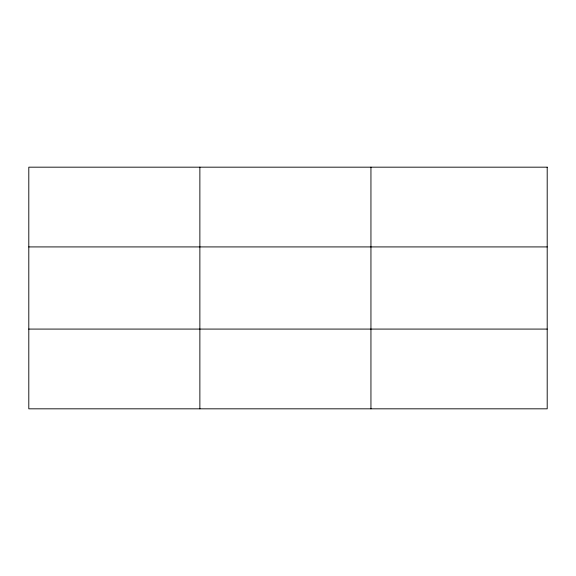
<?xml version="1.0" encoding="UTF-8"?>
<svg xmlns="http://www.w3.org/2000/svg" width="576" height="576" viewBox="0 0 576 576"><rect width="100%" height="100%" fill="white"/><g stroke="black" fill="none" stroke-linecap="round" stroke-linejoin="round"><path stroke-width="0.86" d="M199.872 408.823L199.872 167.177M370.944 408.823L370.944 167.177M28.8 246.917L547.2 246.917M28.8 329.083L547.2 329.083M547.2 167.177L547.2 408.823L28.8 408.823L28.8 167.177L547.2 167.177"/></g></svg>
